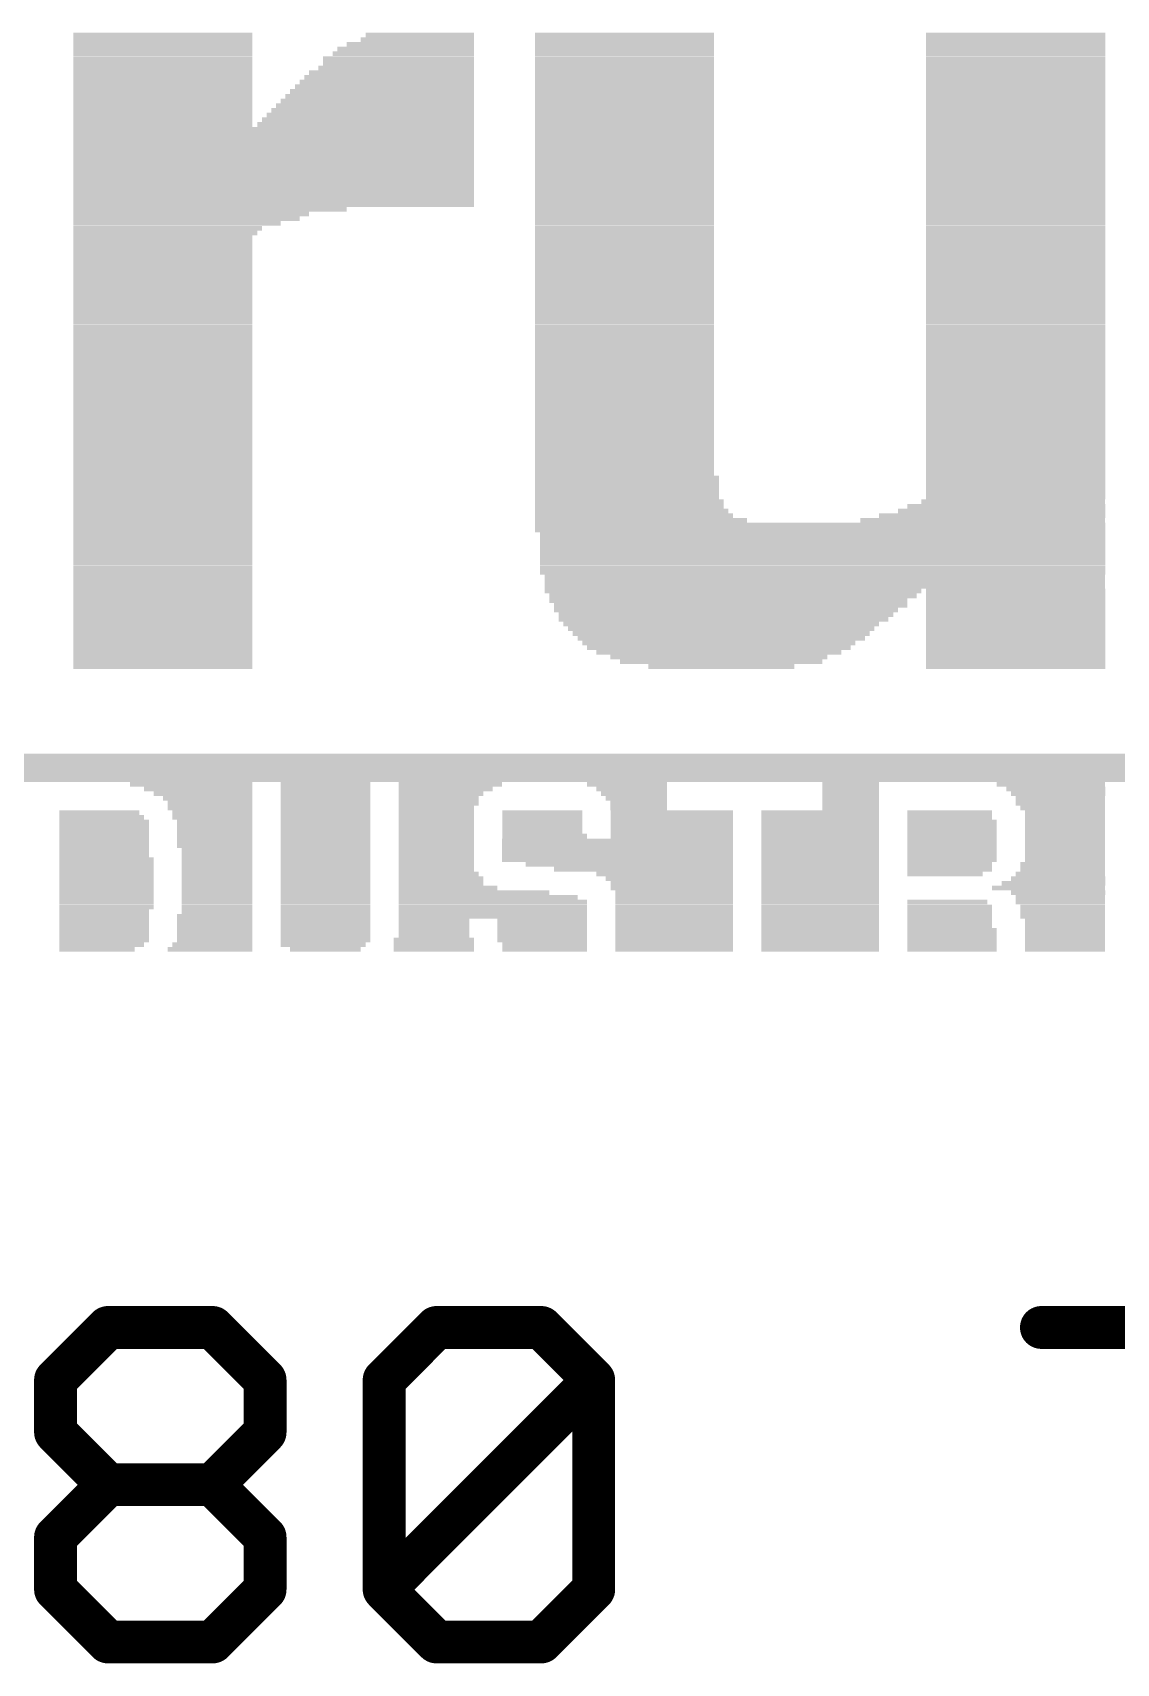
# Model space of a CAD drawing. Extents: x -17 to 57, y -6 to 105.
# Drawn here: x 28.82 to 32.67, y 4.95 to 10.75 of the extents above; entities that cross this region are included whole.
import ezdxf

# ---------------------------------------------------------------- set-up
doc = ezdxf.new("R2010")
doc.units = 0
doc.layers.add('21', color=40, linetype='CONTINUOUS')

# ---------------------------------------------------------------- blocks, each defined once
blk = doc.blocks.new('RECT')
blk.add_solid([(-0.5, -0.5), (0.5, -0.5), (-0.5, 0.5), (0.5, 0.5)])

msp = doc.modelspace()

# ---------------------------------------------------------------- linework, layer by layer
at = {"layer": '21', "const_width": 0.1524}
for points in [[(28.8976, 5.9613), (29.084, 6.1478)], [(29.084, 6.1478), (29.4568, 6.1478)], [(29.4568, 6.1478), (29.6433, 5.9613)], [(30.067, 5.9613), (30.2534, 6.1478)], [(30.2534, 6.1478), (30.6262, 6.1478)], [(30.6262, 6.1478), (30.8127, 5.9613)], [(32.4058, 6.1478), (33.1515, 6.1478)], [(28.8976, 5.7749), (28.8976, 5.9613)], [(29.6433, 5.9613), (29.6433, 5.7749)], [(30.067, 5.2156), (30.067, 5.9613)], [(30.067, 5.2156), (30.8127, 5.9613)], [(30.8127, 5.9613), (30.8127, 5.2156)], [(29.084, 5.5885), (28.8976, 5.7749)], [(29.6433, 5.7749), (29.4568, 5.5885)], [(28.8976, 5.4021), (29.084, 5.5885)], [(29.084, 5.5885), (29.4568, 5.5885)], [(29.4568, 5.5885), (29.6433, 5.4021)], [(28.8976, 5.2156), (28.8976, 5.4021)], [(29.6433, 5.4021), (29.6433, 5.2156)], [(29.084, 5.0292), (28.8976, 5.2156)], [(29.6433, 5.2156), (29.4568, 5.0292)], [(30.2534, 5.0292), (30.067, 5.2156)], [(30.8127, 5.2156), (30.6262, 5.0292)], [(29.4568, 5.0292), (29.084, 5.0292)], [(30.6262, 5.0292), (30.2534, 5.0292)]]:
    msp.add_lwpolyline(points, dxfattribs=at)
at = {"layer": '21', "const_width": 0.0762}
for points in [[(29.084, 6.1859, 1), (29.084, 6.1097)], [(29.1109, 6.1208, 1), (29.0571, 6.1747)], [(29.4838, 6.1747, 1), (29.4299, 6.1208)], [(29.4568, 6.1097, 1), (29.4568, 6.1859)], [(30.2534, 6.1859, 1), (30.2534, 6.1097)], [(30.2803, 6.1208, 1), (30.2264, 6.1747)], [(30.6532, 6.1747, 1), (30.5993, 6.1208)], [(30.6262, 6.1097, 1), (30.6262, 6.1859)], [(32.4058, 6.1859, 1), (32.4058, 6.1097)], [(28.9357, 5.9613, 1), (28.8595, 5.9613)], [(29.6814, 5.9613, 1), (29.6052, 5.9613)], [(30.1051, 5.9613, 1), (30.0289, 5.9613)], [(30.8508, 5.9613, 1), (30.7746, 5.9613)], [(30.8396, 5.9344, 1), (30.7857, 5.9883)], [(28.8706, 5.9883, 1), (28.9245, 5.9344)], [(29.6163, 5.9344, 1), (29.6702, 5.9883)], [(30.04, 5.9883, 1), (30.0939, 5.9344)], [(30.7857, 5.9344, 1), (30.8396, 5.9883)], [(28.9245, 5.8018, 1), (28.8706, 5.748)], [(28.8595, 5.7749, 1), (28.9357, 5.7749)], [(29.6052, 5.7749, 1), (29.6814, 5.7749)], [(29.6702, 5.748, 1), (29.6163, 5.8018)], [(29.084, 5.6266, 1), (29.084, 5.5504)], [(29.1109, 5.5615, 1), (29.0571, 5.6154)], [(29.0571, 5.5615, 1), (29.1109, 5.6154)], [(29.4838, 5.6154, 1), (29.4299, 5.5615)], [(29.4299, 5.6154, 1), (29.4838, 5.5615)], [(29.4568, 5.5504, 1), (29.4568, 5.6266)], [(28.8706, 5.429, 1), (28.9245, 5.3751)], [(28.9357, 5.4021, 1), (28.8595, 5.4021)], [(29.6814, 5.4021, 1), (29.6052, 5.4021)], [(29.6163, 5.3751, 1), (29.6702, 5.429)], [(28.9245, 5.2426, 1), (28.8706, 5.1887)], [(29.6702, 5.1887, 1), (29.6163, 5.2426)], [(30.0939, 5.2426, 1), (30.04, 5.1887)], [(30.04, 5.2426, 1), (30.0939, 5.1887)], [(30.8396, 5.1887, 1), (30.7857, 5.2426)], [(28.8595, 5.2156, 1), (28.9357, 5.2156)], [(29.6052, 5.2156, 1), (29.6814, 5.2156)], [(30.0289, 5.2156, 1), (30.1051, 5.2156)], [(30.7746, 5.2156, 1), (30.8508, 5.2156)], [(29.084, 5.0673, 1), (29.084, 4.9911)], [(29.4568, 4.9911, 1), (29.4568, 5.0673)], [(30.2534, 5.0673, 1), (30.2534, 4.9911)], [(30.6262, 4.9911, 1), (30.6262, 5.0673)], [(29.0571, 5.0023, 1), (29.1109, 5.0561)], [(29.4299, 5.0561, 1), (29.4838, 5.0023)], [(30.2264, 5.0023, 1), (30.2803, 5.0561)], [(30.5993, 5.0561, 1), (30.6532, 5.0023)]]:
    msp.add_lwpolyline(points, format="xyb", dxfattribs=at)

# ---------------------------------------------------------------- block references
at = {"layer": '21'}
for p, xscale, yscale in [((29.2798, 10.7452), 0.6371, 0.0168), ((29.2798, 10.7285), 0.6371, 0.0167), ((30.1851, 10.7285), 0.4024, 0.0167), ((30.1935, 10.7452), 0.3856, 0.0168), ((30.9227, 10.7452), 0.637, 0.0168), ((30.9227, 10.7285), 0.637, 0.0167), ((32.3142, 10.7452), 0.6371, 0.0168), ((32.3142, 10.7285), 0.6371, 0.0167), ((29.2798, 10.7117), 0.6371, 0.0168), ((29.2798, 10.6949), 0.6371, 0.0168), ((29.2798, 10.6782), 0.6371, 0.0167), ((30.1349, 10.6782), 0.5029, 0.0167), ((30.1432, 10.6949), 0.4862, 0.0168), ((30.16, 10.7117), 0.4527, 0.0168), ((30.9227, 10.7117), 0.637, 0.0168), ((30.9227, 10.6949), 0.637, 0.0168), ((30.9227, 10.6782), 0.637, 0.0167), ((32.3142, 10.7117), 0.6371, 0.0168), ((32.3142, 10.6949), 0.6371, 0.0168), ((32.3142, 10.6782), 0.6371, 0.0167), ((29.2798, 10.6614), 0.6371, 0.0168), ((29.2798, 10.6447), 0.6371, 0.0167), ((29.2798, 10.6279), 0.6371, 0.0168), ((29.2798, 10.6111), 0.6371, 0.0168), ((30.0929, 10.6111), 0.5868, 0.0168), ((30.1097, 10.6279), 0.5532, 0.0168), ((30.1181, 10.6614), 0.5365, 0.0168), ((30.1181, 10.6447), 0.5365, 0.0167), ((30.9227, 10.6614), 0.637, 0.0168), ((30.9227, 10.6447), 0.637, 0.0167), ((30.9227, 10.6279), 0.637, 0.0168), ((30.9227, 10.6111), 0.637, 0.0168), ((32.3142, 10.6614), 0.6371, 0.0168), ((32.3142, 10.6447), 0.6371, 0.0167), ((32.3142, 10.6279), 0.6371, 0.0168), ((32.3142, 10.6111), 0.6371, 0.0168), ((29.2798, 10.5944), 0.6371, 0.0167), ((29.2798, 10.5776), 0.6371, 0.0168), ((29.2798, 10.5608), 0.6371, 0.0168), ((30.0678, 10.5608), 0.6371, 0.0168), ((30.0762, 10.5776), 0.6203, 0.0168), ((30.0846, 10.5944), 0.6035, 0.0167), ((30.9227, 10.5944), 0.637, 0.0167), ((30.9227, 10.5776), 0.637, 0.0168), ((30.9227, 10.5608), 0.637, 0.0168), ((32.3142, 10.5944), 0.6371, 0.0167), ((32.3142, 10.5776), 0.6371, 0.0168), ((32.3142, 10.5608), 0.6371, 0.0168), ((29.2798, 10.5441), 0.6371, 0.0167), ((29.2798, 10.5273), 0.6371, 0.0168), ((29.2798, 10.5105), 0.6371, 0.0168), ((29.2798, 10.4938), 0.6371, 0.0167), ((30.0343, 10.4938), 0.7041, 0.0167), ((30.0427, 10.5105), 0.6873, 0.0168), ((30.051, 10.5273), 0.6706, 0.0168), ((30.0594, 10.5441), 0.6538, 0.0167), ((30.9227, 10.5441), 0.637, 0.0167), ((30.9227, 10.5273), 0.637, 0.0168), ((30.9227, 10.5105), 0.637, 0.0168), ((30.9227, 10.4938), 0.637, 0.0167), ((32.3142, 10.5441), 0.6371, 0.0167), ((32.3142, 10.5273), 0.6371, 0.0168), ((32.3142, 10.5105), 0.6371, 0.0168), ((32.3142, 10.4938), 0.6371, 0.0167), ((29.2798, 10.477), 0.6371, 0.0168), ((29.2798, 10.4602), 0.6371, 0.0168), ((29.2798, 10.4435), 0.6371, 0.0167), ((30.0091, 10.4435), 0.7544, 0.0167), ((30.0175, 10.4602), 0.7376, 0.0168), ((30.0259, 10.477), 0.7209, 0.0168), ((30.9227, 10.477), 0.637, 0.0168), ((30.9227, 10.4602), 0.637, 0.0168), ((30.9227, 10.4435), 0.637, 0.0167), ((32.3142, 10.477), 0.6371, 0.0168), ((32.3142, 10.4602), 0.6371, 0.0168), ((32.3142, 10.4435), 0.6371, 0.0167), ((29.2798, 10.4267), 0.6371, 0.0168), ((29.6738, 10.41), 1.425, 0.0167), ((29.6738, 10.3932), 1.425, 0.0168), ((29.6738, 10.3764), 1.425, 0.0168), ((30.0007, 10.4267), 0.7712, 0.0168), ((30.9227, 10.4267), 0.637, 0.0168), ((30.9227, 10.41), 0.637, 0.0167), ((30.9227, 10.3932), 0.637, 0.0168), ((30.9227, 10.3764), 0.637, 0.0168), ((32.3142, 10.4267), 0.6371, 0.0168), ((32.3142, 10.41), 0.6371, 0.0167), ((32.3142, 10.3932), 0.6371, 0.0168), ((32.3142, 10.3764), 0.6371, 0.0168), ((29.6738, 10.3597), 1.425, 0.0167), ((29.6738, 10.3429), 1.425, 0.0168), ((29.6738, 10.3261), 1.425, 0.0168), ((30.9227, 10.3597), 0.637, 0.0167), ((30.9227, 10.3429), 0.637, 0.0168), ((30.9227, 10.3261), 0.637, 0.0168), ((32.3142, 10.3597), 0.6371, 0.0167), ((32.3142, 10.3429), 0.6371, 0.0168), ((32.3142, 10.3261), 0.6371, 0.0168), ((29.6738, 10.3094), 1.425, 0.0167), ((29.6738, 10.2926), 1.425, 0.0168), ((29.6738, 10.2758), 1.425, 0.0168), ((29.6738, 10.2591), 1.425, 0.0167), ((30.9227, 10.3094), 0.637, 0.0167), ((30.9227, 10.2926), 0.637, 0.0168), ((30.9227, 10.2758), 0.637, 0.0168), ((30.9227, 10.2591), 0.637, 0.0167), ((32.3142, 10.3094), 0.6371, 0.0167), ((32.3142, 10.2926), 0.6371, 0.0168), ((32.3142, 10.2758), 0.6371, 0.0168), ((32.3142, 10.2591), 0.6371, 0.0167), ((29.6738, 10.2423), 1.425, 0.0168), ((29.6738, 10.2256), 1.425, 0.0167), ((29.6738, 10.2088), 1.425, 0.0168), ((30.9227, 10.2423), 0.637, 0.0168), ((30.9227, 10.2256), 0.637, 0.0167), ((30.9227, 10.2088), 0.637, 0.0168), ((32.3142, 10.2423), 0.6371, 0.0168), ((32.3142, 10.2256), 0.6371, 0.0167), ((32.3142, 10.2088), 0.6371, 0.0168), ((29.6738, 10.192), 1.425, 0.0168), ((29.6738, 10.1753), 1.425, 0.0167), ((29.6738, 10.1585), 1.425, 0.0168), ((30.9227, 10.192), 0.637, 0.0168), ((30.9227, 10.1753), 0.637, 0.0167), ((30.9227, 10.1585), 0.637, 0.0168), ((32.3142, 10.192), 0.6371, 0.0168), ((32.3142, 10.1753), 0.6371, 0.0167), ((32.3142, 10.1585), 0.6371, 0.0168), ((29.4474, 10.125), 0.9723, 0.0167), ((29.6738, 10.1417), 1.425, 0.0168), ((29.3804, 10.1082), 0.8382, 0.0168), ((29.3636, 10.0914), 0.8047, 0.0168), ((30.9227, 10.1417), 0.637, 0.0168), ((30.9227, 10.125), 0.637, 0.0167), ((30.9227, 10.1082), 0.637, 0.0168), ((30.9227, 10.0914), 0.637, 0.0168), ((32.3142, 10.1417), 0.6371, 0.0168), ((32.3142, 10.125), 0.6371, 0.0167), ((32.3142, 10.1082), 0.6371, 0.0168), ((32.3142, 10.0914), 0.6371, 0.0168), ((29.3301, 10.0747), 0.7377, 0.0167), ((29.2966, 10.0579), 0.6706, 0.0168), ((29.2882, 10.0411), 0.6538, 0.0168), ((30.9227, 10.0747), 0.637, 0.0167), ((30.9227, 10.0579), 0.637, 0.0168), ((30.9227, 10.0411), 0.637, 0.0168), ((32.3142, 10.0747), 0.6371, 0.0167), ((32.3142, 10.0579), 0.6371, 0.0168), ((32.3142, 10.0411), 0.6371, 0.0168), ((29.2798, 10.0244), 0.6371, 0.0167), ((29.2798, 10.0076), 0.6371, 0.0168), ((29.2798, 9.9909), 0.6371, 0.0167), ((29.2798, 9.9741), 0.6371, 0.0168), ((30.9227, 10.0244), 0.637, 0.0167), ((30.9227, 10.0076), 0.637, 0.0168), ((30.9227, 9.9909), 0.637, 0.0167), ((30.9227, 9.9741), 0.637, 0.0168), ((32.3142, 10.0244), 0.6371, 0.0167), ((32.3142, 10.0076), 0.6371, 0.0168), ((32.3142, 9.9909), 0.6371, 0.0167), ((32.3142, 9.9741), 0.6371, 0.0168), ((29.2798, 9.9573), 0.6371, 0.0168), ((29.2798, 9.9405), 0.6371, 0.0167), ((29.2798, 9.9238), 0.6371, 0.0168), ((30.9227, 9.9573), 0.637, 0.0168), ((30.9227, 9.9405), 0.637, 0.0167), ((30.9227, 9.9238), 0.637, 0.0168), ((32.3142, 9.9573), 0.6371, 0.0168), ((32.3142, 9.9405), 0.6371, 0.0167), ((32.3142, 9.9238), 0.6371, 0.0168), ((29.2798, 9.907), 0.6371, 0.0168), ((29.2798, 9.8902), 0.6371, 0.0167), ((29.2798, 9.8735), 0.6371, 0.0168), ((29.2798, 9.8567), 0.6371, 0.0168), ((30.9227, 9.907), 0.637, 0.0168), ((30.9227, 9.8902), 0.637, 0.0167), ((30.9227, 9.8735), 0.637, 0.0168), ((30.9227, 9.8567), 0.637, 0.0168), ((32.3142, 9.907), 0.6371, 0.0168), ((32.3142, 9.8902), 0.6371, 0.0167), ((32.3142, 9.8735), 0.6371, 0.0168), ((32.3142, 9.8567), 0.6371, 0.0168), ((29.2798, 9.8399), 0.6371, 0.0167), ((29.2798, 9.8232), 0.6371, 0.0168), ((29.2798, 9.8064), 0.6371, 0.0167), ((30.9227, 9.8399), 0.637, 0.0167), ((30.9227, 9.8232), 0.637, 0.0168), ((30.9227, 9.8064), 0.637, 0.0167), ((32.3142, 9.8399), 0.6371, 0.0167), ((32.3142, 9.8232), 0.6371, 0.0168), ((32.3142, 9.8064), 0.6371, 0.0167), ((29.2798, 9.7897), 0.6371, 0.0168), ((29.2798, 9.7729), 0.6371, 0.0168), ((29.2798, 9.7561), 0.6371, 0.0167), ((29.2798, 9.7394), 0.6371, 0.0168), ((30.9227, 9.7897), 0.637, 0.0168), ((30.9227, 9.7729), 0.637, 0.0168), ((30.9227, 9.7561), 0.637, 0.0167), ((30.9227, 9.7394), 0.637, 0.0168), ((32.3142, 9.7897), 0.6371, 0.0168), ((32.3142, 9.7729), 0.6371, 0.0168), ((32.3142, 9.7561), 0.6371, 0.0167), ((32.3142, 9.7394), 0.6371, 0.0168), ((29.2798, 9.7226), 0.6371, 0.0168), ((29.2798, 9.7058), 0.6371, 0.0167), ((29.2798, 9.6891), 0.6371, 0.0168), ((30.9227, 9.7226), 0.637, 0.0168), ((30.9227, 9.7058), 0.637, 0.0167), ((30.9227, 9.6891), 0.637, 0.0168), ((32.3142, 9.7226), 0.6371, 0.0168), ((32.3142, 9.7058), 0.6371, 0.0167), ((32.3142, 9.6891), 0.6371, 0.0168), ((29.2798, 9.6723), 0.6371, 0.0168), ((29.2798, 9.6555), 0.6371, 0.0167), ((29.2798, 9.6388), 0.6371, 0.0168), ((29.2798, 9.622), 0.6371, 0.0168), ((30.9227, 9.6723), 0.637, 0.0168), ((30.9227, 9.6555), 0.637, 0.0167), ((30.9227, 9.6388), 0.637, 0.0168), ((30.9227, 9.622), 0.637, 0.0168), ((32.3142, 9.6723), 0.6371, 0.0168), ((32.3142, 9.6555), 0.6371, 0.0167), ((32.3142, 9.6388), 0.6371, 0.0168), ((32.3142, 9.622), 0.6371, 0.0168), ((29.2798, 9.6052), 0.6371, 0.0167), ((29.2798, 9.5885), 0.6371, 0.0168), ((29.2798, 9.5717), 0.6371, 0.0167), ((30.9227, 9.6052), 0.637, 0.0167), ((30.9227, 9.5885), 0.637, 0.0168), ((30.9227, 9.5717), 0.637, 0.0167), ((32.3142, 9.6052), 0.6371, 0.0167), ((32.3142, 9.5885), 0.6371, 0.0168), ((32.3142, 9.5717), 0.6371, 0.0167), ((29.2798, 9.555), 0.6371, 0.0168), ((29.2798, 9.5382), 0.6371, 0.0168), ((29.2798, 9.5214), 0.6371, 0.0167), ((29.2798, 9.5047), 0.6371, 0.0168), ((30.9227, 9.555), 0.637, 0.0168), ((30.9227, 9.5382), 0.637, 0.0168), ((30.9227, 9.5214), 0.637, 0.0167), ((30.9227, 9.5047), 0.637, 0.0168), ((32.3142, 9.555), 0.6371, 0.0168), ((32.3142, 9.5382), 0.6371, 0.0168), ((32.3142, 9.5214), 0.6371, 0.0167), ((32.3142, 9.5047), 0.6371, 0.0168), ((29.2798, 9.4879), 0.6371, 0.0168), ((29.2798, 9.4711), 0.6371, 0.0167), ((29.2798, 9.4544), 0.6371, 0.0168), ((30.9227, 9.4879), 0.637, 0.0168), ((30.9227, 9.4711), 0.637, 0.0167), ((30.9227, 9.4544), 0.637, 0.0168), ((32.3142, 9.4879), 0.6371, 0.0168), ((32.3142, 9.4711), 0.6371, 0.0167), ((32.3142, 9.4544), 0.6371, 0.0168), ((29.2798, 9.4376), 0.6371, 0.0168), ((29.2798, 9.4208), 0.6371, 0.0167), ((29.2798, 9.4041), 0.6371, 0.0168), ((30.9227, 9.4376), 0.637, 0.0168), ((30.9227, 9.4208), 0.637, 0.0167), ((30.9227, 9.4041), 0.637, 0.0168), ((32.3142, 9.4376), 0.6371, 0.0168), ((32.3142, 9.4208), 0.6371, 0.0167), ((32.3142, 9.4041), 0.6371, 0.0168), ((29.2798, 9.3873), 0.6371, 0.0167), ((29.2798, 9.3706), 0.6371, 0.0168), ((29.2798, 9.3538), 0.6371, 0.0168), ((29.2798, 9.337), 0.6371, 0.0167), ((30.9227, 9.3873), 0.637, 0.0167), ((30.9227, 9.3706), 0.637, 0.0168), ((30.9227, 9.3538), 0.637, 0.0168), ((30.9227, 9.337), 0.637, 0.0167), ((32.3142, 9.3873), 0.6371, 0.0167), ((32.3142, 9.3706), 0.6371, 0.0168), ((32.3142, 9.3538), 0.6371, 0.0168), ((32.3142, 9.337), 0.6371, 0.0167), ((29.2798, 9.3203), 0.6371, 0.0168), ((29.2798, 9.3035), 0.6371, 0.0168), ((29.2798, 9.2867), 0.6371, 0.0167), ((30.9227, 9.3203), 0.637, 0.0168), ((30.9227, 9.3035), 0.637, 0.0168), ((30.9227, 9.2867), 0.637, 0.0167), ((32.3142, 9.3203), 0.6371, 0.0168), ((32.3142, 9.3035), 0.6371, 0.0168), ((32.3142, 9.2867), 0.6371, 0.0167), ((29.2798, 9.27), 0.6371, 0.0168), ((29.2798, 9.2532), 0.6371, 0.0168), ((29.2798, 9.2364), 0.6371, 0.0167), ((29.2798, 9.2197), 0.6371, 0.0168), ((30.9227, 9.27), 0.637, 0.0168), ((30.9227, 9.2532), 0.637, 0.0168), ((30.9227, 9.2364), 0.637, 0.0167), ((30.9227, 9.2197), 0.637, 0.0168), ((32.3142, 9.27), 0.6371, 0.0168), ((32.3142, 9.2532), 0.6371, 0.0168), ((32.3142, 9.2364), 0.6371, 0.0167), ((32.3142, 9.2197), 0.6371, 0.0168), ((29.2798, 9.2029), 0.6371, 0.0168), ((29.2798, 9.1861), 0.6371, 0.0167), ((29.2798, 9.1694), 0.6371, 0.0168), ((30.9227, 9.2029), 0.637, 0.0168), ((30.9227, 9.1861), 0.637, 0.0167), ((30.9311, 9.1694), 0.6538, 0.0168), ((32.3142, 9.2029), 0.6371, 0.0168), ((32.3142, 9.1861), 0.6371, 0.0167), ((32.3142, 9.1694), 0.6371, 0.0168), ((29.2798, 9.1527), 0.6371, 0.0167), ((29.2798, 9.1359), 0.6371, 0.0168), ((29.2798, 9.1191), 0.6371, 0.0168), ((29.2798, 9.1024), 0.6371, 0.0167), ((30.9311, 9.1527), 0.6538, 0.0167), ((30.9311, 9.1359), 0.6538, 0.0168), ((30.9311, 9.1191), 0.6538, 0.0168), ((30.9311, 9.1024), 0.6538, 0.0167), ((32.3142, 9.1527), 0.6371, 0.0167), ((32.3142, 9.1359), 0.6371, 0.0168), ((32.3142, 9.1191), 0.6371, 0.0168), ((32.3142, 9.1024), 0.6371, 0.0167), ((29.2798, 9.0856), 0.6371, 0.0168), ((29.2798, 9.0688), 0.6371, 0.0168), ((29.2798, 9.0521), 0.6371, 0.0167), ((30.9395, 9.0856), 0.6706, 0.0168), ((30.9395, 9.0688), 0.6706, 0.0168), ((30.9479, 9.0521), 0.6873, 0.0167), ((32.2639, 9.0521), 0.7377, 0.0167), ((32.2807, 9.0688), 0.7041, 0.0168), ((32.3058, 9.0856), 0.6538, 0.0168), ((29.2798, 9.0353), 0.6371, 0.0168), ((29.2798, 9.0185), 0.6371, 0.0168), ((29.2798, 9.0018), 0.6371, 0.0167), ((29.2798, 8.985), 0.6371, 0.0168), ((30.9814, 9.0185), 0.7544, 0.0168), ((30.9563, 9.0353), 0.7041, 0.0168), ((31.6185, 9.0018), 2.0285, 0.0167), ((31.6185, 8.985), 2.0285, 0.0168), ((32.1968, 9.0185), 0.8718, 0.0168), ((32.2304, 9.0353), 0.8047, 0.0168), ((29.2798, 8.9683), 0.6371, 0.0167), ((29.2798, 8.9515), 0.6371, 0.0168), ((29.2798, 8.9347), 0.6371, 0.0168), ((31.6269, 8.9683), 2.0117, 0.0167), ((31.6269, 8.9515), 2.0117, 0.0168), ((31.6269, 8.9347), 2.0117, 0.0168), ((29.2798, 8.918), 0.6371, 0.0167), ((29.2798, 8.9012), 0.6371, 0.0168), ((29.2798, 8.8844), 0.6371, 0.0168), ((29.2798, 8.8677), 0.6371, 0.0167), ((31.6269, 8.918), 2.0117, 0.0167), ((31.6269, 8.9012), 2.0117, 0.0168), ((31.6269, 8.8844), 2.0117, 0.0168), ((31.6269, 8.8677), 2.0117, 0.0167), ((29.2798, 8.8509), 0.6371, 0.0168), ((29.2798, 8.8341), 0.6371, 0.0168), ((29.2798, 8.8174), 0.6371, 0.0167), ((31.6269, 8.8509), 2.0117, 0.0168), ((31.6269, 8.8341), 2.0117, 0.0168), ((31.6352, 8.8174), 1.995, 0.0167), ((29.2798, 8.8006), 0.6371, 0.0168), ((29.2798, 8.7838), 0.6371, 0.0168), ((29.2798, 8.7671), 0.6371, 0.0167), ((31.6352, 8.8006), 1.995, 0.0168), ((31.6352, 8.7838), 1.995, 0.0168), ((31.3083, 8.7671), 1.3412, 0.0167), ((32.3142, 8.7671), 0.6371, 0.0167), ((29.2798, 8.7503), 0.6371, 0.0168), ((29.2798, 8.7336), 0.6371, 0.0167), ((29.2798, 8.7168), 0.6371, 0.0168), ((29.2798, 8.7), 0.6371, 0.0168), ((31.3083, 8.7503), 1.3076, 0.0168), ((31.2916, 8.7336), 1.2741, 0.0167), ((31.3, 8.7168), 1.2573, 0.0168), ((31.2832, 8.7), 1.2237, 0.0168), ((32.3142, 8.7503), 0.6371, 0.0168), ((32.3142, 8.7336), 0.6371, 0.0167), ((32.3142, 8.7168), 0.6371, 0.0168), ((32.3142, 8.7), 0.6371, 0.0168), ((29.2798, 8.6833), 0.6371, 0.0167), ((29.2798, 8.6665), 0.6371, 0.0168), ((29.2798, 8.6497), 0.6371, 0.0168), ((31.2832, 8.6833), 1.1903, 0.0167), ((31.2748, 8.6665), 1.1735, 0.0168), ((31.2664, 8.6497), 1.1232, 0.0168), ((32.3142, 8.6833), 0.6371, 0.0167), ((32.3142, 8.6665), 0.6371, 0.0168), ((32.3142, 8.6497), 0.6371, 0.0168), ((29.2798, 8.633), 0.6371, 0.0167), ((29.2798, 8.6162), 0.6371, 0.0168), ((29.2798, 8.5994), 0.6371, 0.0168), ((29.2798, 8.5827), 0.6371, 0.0167), ((31.2664, 8.633), 1.0896, 0.0167), ((31.2664, 8.6162), 1.0562, 0.0168), ((31.2664, 8.5994), 1.0226, 0.0168), ((31.258, 8.5827), 0.9724, 0.0167), ((32.3142, 8.633), 0.6371, 0.0167), ((32.3142, 8.6162), 0.6371, 0.0168), ((32.3142, 8.5994), 0.6371, 0.0168), ((32.3142, 8.5827), 0.6371, 0.0167), ((29.2798, 8.5659), 0.6371, 0.0168), ((29.2798, 8.5492), 0.6371, 0.0167), ((29.2798, 8.5324), 0.6371, 0.0168), ((31.258, 8.5659), 0.9388, 0.0168), ((31.258, 8.5492), 0.8718, 0.0167), ((31.258, 8.5324), 0.7712, 0.0168), ((32.3142, 8.5659), 0.6371, 0.0168), ((32.3142, 8.5492), 0.6371, 0.0167), ((32.3142, 8.5324), 0.6371, 0.0168), ((29.2798, 8.5156), 0.6371, 0.0168), ((29.2798, 8.4989), 0.6371, 0.0167), ((31.2664, 8.5156), 0.7208, 0.0168), ((31.2664, 8.4989), 0.5197, 0.0167), ((32.3142, 8.5156), 0.6371, 0.0168), ((32.3142, 8.4989), 0.6371, 0.0167), ((27.813, 8.1803), 13.998, 0.0168), ((27.813, 8.1636), 13.998, 0.0167), ((27.813, 8.1468), 13.998, 0.0168), ((27.813, 8.1301), 13.998, 0.0167), ((27.813, 8.1133), 13.998, 0.0168), ((27.813, 8.0965), 13.998, 0.0168), ((29.3804, 8.0798), 0.4359, 0.0167), ((29.4056, 8.063), 0.3856, 0.0168), ((29.8583, 8.0798), 0.3185, 0.0167), ((29.8583, 8.063), 0.3185, 0.0168), ((30.3025, 8.0798), 0.3688, 0.0167), ((30.2857, 8.063), 0.3352, 0.0168), ((30.9311, 8.0798), 0.285, 0.0167), ((30.9479, 8.063), 0.2515, 0.0168), ((31.7274, 8.0798), 0.2012, 0.0167), ((31.7274, 8.063), 0.2012, 0.0168), ((32.4399, 8.0798), 0.3856, 0.0167), ((32.4567, 8.063), 0.3521, 0.0168), ((29.4224, 8.0462), 0.3521, 0.0168), ((29.4392, 8.0295), 0.3185, 0.0167), ((29.4475, 8.0127), 0.3018, 0.0168), ((29.8583, 8.0462), 0.3185, 0.0168), ((29.8583, 8.0295), 0.3185, 0.0167), ((29.8583, 8.0127), 0.3185, 0.0168), ((30.269, 8.0462), 0.3017, 0.0168), ((30.2606, 8.0295), 0.2849, 0.0167), ((30.2606, 8.0127), 0.2849, 0.0168), ((30.9563, 8.0462), 0.2347, 0.0168), ((30.9647, 8.0295), 0.2179, 0.0167), ((30.973, 8.0127), 0.2012, 0.0168), ((31.7274, 8.0462), 0.2012, 0.0168), ((31.7274, 8.0295), 0.2012, 0.0167), ((31.7274, 8.0127), 0.2012, 0.0168), ((32.4651, 8.0462), 0.3353, 0.0168), ((32.4734, 8.0295), 0.3186, 0.0167), ((32.4734, 8.0127), 0.3186, 0.0168), ((29.0535, 7.9792), 0.285, 0.0167), ((29.0619, 7.9624), 0.3018, 0.0168), ((29.0703, 7.9456), 0.3186, 0.0168), ((29.4475, 7.9959), 0.3018, 0.0168), ((29.4559, 7.9792), 0.285, 0.0167), ((29.4559, 7.9624), 0.285, 0.0168), ((29.4642, 7.9456), 0.2683, 0.0168), ((29.8583, 7.9959), 0.3185, 0.0168), ((29.8583, 7.9792), 0.3185, 0.0167), ((29.8583, 7.9624), 0.3185, 0.0168), ((29.8583, 7.9456), 0.3185, 0.0168), ((30.2522, 7.9959), 0.2682, 0.0168), ((30.2522, 7.9792), 0.2682, 0.0167), ((30.2522, 7.9624), 0.2682, 0.0168), ((30.2522, 7.9456), 0.2682, 0.0168), ((30.6294, 7.9792), 0.2849, 0.0167), ((30.6294, 7.9624), 0.2849, 0.0168), ((30.6294, 7.9456), 0.2849, 0.0168), ((30.973, 7.9959), 0.2012, 0.0168), ((31.0904, 7.9792), 0.4359, 0.0167), ((31.0904, 7.9624), 0.4359, 0.0168), ((31.0904, 7.9456), 0.4359, 0.0168), ((31.6185, 7.9792), 0.4191, 0.0167), ((31.6185, 7.9624), 0.4191, 0.0168), ((31.6185, 7.9456), 0.4191, 0.0168), ((31.7274, 7.9959), 0.2012, 0.0168), ((32.0879, 7.9456), 0.3185, 0.0168), ((32.0795, 7.9792), 0.3017, 0.0167), ((32.0795, 7.9624), 0.3017, 0.0168), ((32.4818, 7.9959), 0.3018, 0.0168), ((32.4902, 7.9792), 0.285, 0.0167), ((32.4902, 7.9624), 0.285, 0.0168), ((32.4902, 7.9456), 0.285, 0.0168), ((29.0703, 7.9289), 0.3186, 0.0167), ((29.0703, 7.9121), 0.3186, 0.0168), ((29.0703, 7.8954), 0.3186, 0.0167), ((29.4642, 7.9289), 0.2683, 0.0167), ((29.4642, 7.9121), 0.2683, 0.0168), ((29.4642, 7.8954), 0.2683, 0.0167), ((29.8583, 7.9289), 0.3185, 0.0167), ((29.8583, 7.9121), 0.3185, 0.0168), ((29.8583, 7.8954), 0.3185, 0.0167), ((30.2522, 7.9289), 0.2682, 0.0167), ((30.2522, 7.9121), 0.2682, 0.0168), ((30.2522, 7.8954), 0.2682, 0.0167), ((30.6294, 7.9289), 0.2849, 0.0167), ((30.6294, 7.9121), 0.2849, 0.0168), ((30.6378, 7.8954), 0.3017, 0.0167), ((31.0904, 7.9289), 0.4359, 0.0167), ((31.0904, 7.9121), 0.4359, 0.0168), ((31.0904, 7.8954), 0.4359, 0.0167), ((31.6185, 7.9289), 0.4191, 0.0167), ((31.6185, 7.9121), 0.4191, 0.0168), ((31.6185, 7.8954), 0.4191, 0.0167), ((32.0879, 7.9289), 0.3185, 0.0167), ((32.0879, 7.9121), 0.3185, 0.0168), ((32.0879, 7.8954), 0.3185, 0.0167), ((32.4902, 7.9289), 0.285, 0.0167), ((32.4902, 7.9121), 0.285, 0.0168), ((32.4902, 7.8954), 0.285, 0.0167), ((29.0703, 7.8786), 0.3186, 0.0168), ((29.0703, 7.8618), 0.3186, 0.0168), ((29.0703, 7.8451), 0.3186, 0.0167), ((29.0703, 7.8283), 0.3186, 0.0168), ((29.4642, 7.8786), 0.2683, 0.0168), ((29.4642, 7.8618), 0.2683, 0.0168), ((29.4727, 7.8451), 0.2515, 0.0167), ((29.4727, 7.8283), 0.2515, 0.0168), ((29.8583, 7.8786), 0.3185, 0.0168), ((29.8583, 7.8618), 0.3185, 0.0168), ((29.8583, 7.8451), 0.3185, 0.0167), ((29.8583, 7.8283), 0.3185, 0.0168), ((30.2522, 7.8786), 0.2682, 0.0168), ((30.2522, 7.8618), 0.2682, 0.0168), ((30.2522, 7.8451), 0.2682, 0.0167), ((30.2522, 7.8283), 0.2682, 0.0168), ((30.8976, 7.8786), 0.8214, 0.0168), ((30.8976, 7.8618), 0.8214, 0.0168), ((30.8976, 7.8451), 0.8214, 0.0167), ((30.8976, 7.8283), 0.8214, 0.0168), ((31.6185, 7.8786), 0.4191, 0.0168), ((31.6185, 7.8618), 0.4191, 0.0168), ((31.6185, 7.8451), 0.4191, 0.0167), ((31.6185, 7.8283), 0.4191, 0.0168), ((32.0879, 7.8786), 0.3185, 0.0168), ((32.0879, 7.8618), 0.3185, 0.0168), ((32.0879, 7.8451), 0.3185, 0.0167), ((32.0879, 7.8283), 0.3185, 0.0168), ((32.4902, 7.8786), 0.285, 0.0168), ((32.4902, 7.8618), 0.285, 0.0168), ((32.4902, 7.8451), 0.285, 0.0167), ((32.4902, 7.8283), 0.285, 0.0168), ((29.0786, 7.8115), 0.3353, 0.0168), ((29.0786, 7.7948), 0.3353, 0.0167), ((29.0786, 7.778), 0.3353, 0.0168), ((29.4727, 7.8115), 0.2515, 0.0168), ((29.4727, 7.7948), 0.2515, 0.0167), ((29.4727, 7.778), 0.2515, 0.0168), ((29.8583, 7.8115), 0.3185, 0.0168), ((29.8583, 7.7948), 0.3185, 0.0167), ((29.8583, 7.778), 0.3185, 0.0168), ((30.2522, 7.8115), 0.2682, 0.0168), ((30.2522, 7.7948), 0.2682, 0.0167), ((30.2522, 7.778), 0.2682, 0.0168), ((30.8976, 7.8115), 0.8214, 0.0168), ((30.9395, 7.7948), 0.7376, 0.0167), ((30.9898, 7.778), 0.637, 0.0168), ((31.6185, 7.8115), 0.4191, 0.0168), ((31.6185, 7.7948), 0.4191, 0.0167), ((31.6185, 7.778), 0.4191, 0.0168), ((32.0879, 7.8115), 0.3185, 0.0168), ((32.0795, 7.7948), 0.3017, 0.0167), ((32.0795, 7.778), 0.3017, 0.0168), ((32.4818, 7.7948), 0.3018, 0.0167), ((32.4818, 7.778), 0.3018, 0.0168), ((32.4902, 7.8115), 0.285, 0.0168), ((29.0786, 7.7612), 0.3353, 0.0168), ((29.0786, 7.7445), 0.3353, 0.0167), ((29.0786, 7.7277), 0.3353, 0.0168), ((29.0786, 7.711), 0.3353, 0.0167), ((29.4727, 7.7612), 0.2515, 0.0168), ((29.4727, 7.7445), 0.2515, 0.0167), ((29.4727, 7.7277), 0.2515, 0.0168), ((29.4727, 7.711), 0.2515, 0.0167), ((29.8583, 7.7612), 0.3185, 0.0168), ((29.8583, 7.7445), 0.3185, 0.0167), ((29.8583, 7.7277), 0.3185, 0.0168), ((29.8583, 7.711), 0.3185, 0.0167), ((30.2606, 7.7612), 0.2849, 0.0168), ((30.269, 7.7445), 0.3017, 0.0167), ((30.269, 7.7277), 0.3017, 0.0168), ((30.2941, 7.711), 0.352, 0.0167), ((31.0652, 7.7612), 0.4862, 0.0168), ((31.082, 7.7445), 0.4526, 0.0167), ((31.0904, 7.7277), 0.4359, 0.0168), ((31.0904, 7.711), 0.4359, 0.0167), ((31.6185, 7.7612), 0.4191, 0.0168), ((31.6185, 7.7445), 0.4191, 0.0167), ((31.6185, 7.7277), 0.4191, 0.0168), ((31.6185, 7.711), 0.4191, 0.0167), ((32.0627, 7.7612), 0.2682, 0.0168), ((32.4315, 7.711), 0.4024, 0.0167), ((32.4483, 7.7277), 0.3689, 0.0168), ((32.4651, 7.7445), 0.3353, 0.0167), ((32.4734, 7.7612), 0.3186, 0.0168), ((29.0786, 7.6942), 0.3353, 0.0168), ((29.0786, 7.6774), 0.3353, 0.0168), ((29.0786, 7.6607), 0.3353, 0.0167), ((29.4727, 7.6942), 0.2515, 0.0168), ((29.4727, 7.6774), 0.2515, 0.0168), ((29.4727, 7.6607), 0.2515, 0.0167), ((29.8583, 7.6942), 0.3185, 0.0168), ((29.8583, 7.6774), 0.3185, 0.0168), ((29.8583, 7.6607), 0.3185, 0.0167), ((30.3863, 7.6942), 0.5364, 0.0168), ((30.4366, 7.6774), 0.637, 0.0168), ((30.4534, 7.6607), 0.6705, 0.0167), ((31.0988, 7.6942), 0.4191, 0.0168), ((31.0988, 7.6774), 0.4191, 0.0168), ((31.0988, 7.6607), 0.4191, 0.0167), ((31.6185, 7.6942), 0.4191, 0.0168), ((31.6185, 7.6774), 0.4191, 0.0168), ((31.6185, 7.6607), 0.4191, 0.0167), ((32.0711, 7.6607), 0.285, 0.0167), ((32.4651, 7.6942), 0.3353, 0.0168), ((32.4734, 7.6774), 0.3186, 0.0168), ((32.4734, 7.6607), 0.3186, 0.0167), ((29.0786, 7.6439), 0.3353, 0.0168), ((29.0703, 7.6271), 0.3186, 0.0168), ((29.0703, 7.6104), 0.3186, 0.0167), ((29.0703, 7.5936), 0.3186, 0.0168), ((29.4642, 7.6104), 0.2683, 0.0167), ((29.4642, 7.5936), 0.2683, 0.0168), ((29.4727, 7.6439), 0.2515, 0.0168), ((29.4727, 7.6271), 0.2515, 0.0168), ((29.8583, 7.6439), 0.3185, 0.0168), ((29.8583, 7.6271), 0.3185, 0.0168), ((29.8583, 7.6104), 0.3185, 0.0167), ((29.8583, 7.5936), 0.3185, 0.0168), ((30.4534, 7.6439), 0.6705, 0.0168), ((30.4534, 7.6271), 0.6705, 0.0168), ((30.4534, 7.6104), 0.6705, 0.0167), ((30.2438, 7.5936), 0.2514, 0.0168), ((30.6294, 7.5936), 0.3185, 0.0168), ((31.0988, 7.6439), 0.4191, 0.0168), ((31.0988, 7.6271), 0.4191, 0.0168), ((31.0988, 7.6104), 0.4191, 0.0167), ((31.0988, 7.5936), 0.4191, 0.0168), ((31.6185, 7.6439), 0.4191, 0.0168), ((31.6185, 7.6271), 0.4191, 0.0168), ((31.6185, 7.6104), 0.4191, 0.0167), ((31.6185, 7.5936), 0.4191, 0.0168), ((32.0795, 7.6439), 0.3017, 0.0168), ((32.0795, 7.6271), 0.3017, 0.0168), ((32.0795, 7.6104), 0.3017, 0.0167), ((32.0795, 7.5936), 0.3017, 0.0168), ((32.4818, 7.6439), 0.3018, 0.0168), ((32.4818, 7.6271), 0.3018, 0.0168), ((32.4818, 7.6104), 0.3018, 0.0167), ((32.4902, 7.5936), 0.285, 0.0168), ((29.0703, 7.5768), 0.3186, 0.0168), ((29.0703, 7.5601), 0.3186, 0.0167), ((29.0703, 7.5433), 0.3186, 0.0168), ((29.4642, 7.5768), 0.2683, 0.0168), ((29.4642, 7.5601), 0.2683, 0.0167), ((29.4642, 7.5433), 0.2683, 0.0168), ((29.8583, 7.5768), 0.3185, 0.0168), ((29.8583, 7.5601), 0.3185, 0.0167), ((29.8583, 7.5433), 0.3185, 0.0168), ((30.2438, 7.5768), 0.2514, 0.0168), ((30.2438, 7.5601), 0.2514, 0.0167), ((30.2438, 7.5433), 0.2514, 0.0168), ((30.6294, 7.5768), 0.3185, 0.0168), ((30.6294, 7.5601), 0.3185, 0.0167), ((30.6294, 7.5433), 0.3185, 0.0168), ((31.0988, 7.5768), 0.4191, 0.0168), ((31.0988, 7.5601), 0.4191, 0.0167), ((31.0988, 7.5433), 0.4191, 0.0168), ((31.6185, 7.5768), 0.4191, 0.0168), ((31.6185, 7.5601), 0.4191, 0.0167), ((31.6185, 7.5433), 0.4191, 0.0168), ((32.0879, 7.5601), 0.3185, 0.0167), ((32.0879, 7.5433), 0.3185, 0.0168), ((32.0795, 7.5768), 0.3017, 0.0168), ((32.4902, 7.5768), 0.285, 0.0168), ((32.4902, 7.5601), 0.285, 0.0167), ((32.4902, 7.5433), 0.285, 0.0168), ((29.0703, 7.5265), 0.3186, 0.0168), ((29.0619, 7.5098), 0.3018, 0.0167), ((29.0452, 7.493), 0.2683, 0.0168), ((29.4475, 7.493), 0.3018, 0.0168), ((29.4559, 7.5098), 0.285, 0.0167), ((29.4642, 7.5265), 0.2683, 0.0168), ((29.8498, 7.5098), 0.3017, 0.0167), ((29.8583, 7.5265), 0.3185, 0.0168), ((29.8582, 7.493), 0.2514, 0.0168), ((30.2438, 7.5265), 0.285, 0.0168), ((30.2438, 7.5098), 0.285, 0.0167), ((30.2438, 7.493), 0.285, 0.0168), ((30.6294, 7.5265), 0.3185, 0.0168), ((30.6378, 7.5098), 0.3017, 0.0167), ((30.6378, 7.493), 0.3017, 0.0168), ((31.0988, 7.5265), 0.4191, 0.0168), ((31.0988, 7.5098), 0.4191, 0.0167), ((31.0988, 7.493), 0.4191, 0.0168), ((31.6185, 7.5265), 0.4191, 0.0168), ((31.6185, 7.5098), 0.4191, 0.0167), ((31.6185, 7.493), 0.4191, 0.0168), ((32.0879, 7.5265), 0.3185, 0.0168), ((32.0879, 7.5098), 0.3185, 0.0167), ((32.0879, 7.493), 0.3185, 0.0168), ((32.4902, 7.5265), 0.285, 0.0168), ((32.4902, 7.5098), 0.285, 0.0167), ((32.4902, 7.493), 0.285, 0.0168)]:
    msp.add_blockref('RECT', p, dxfattribs=dict(at, xscale=xscale, yscale=yscale))

doc.saveas('drawing.dxf')
